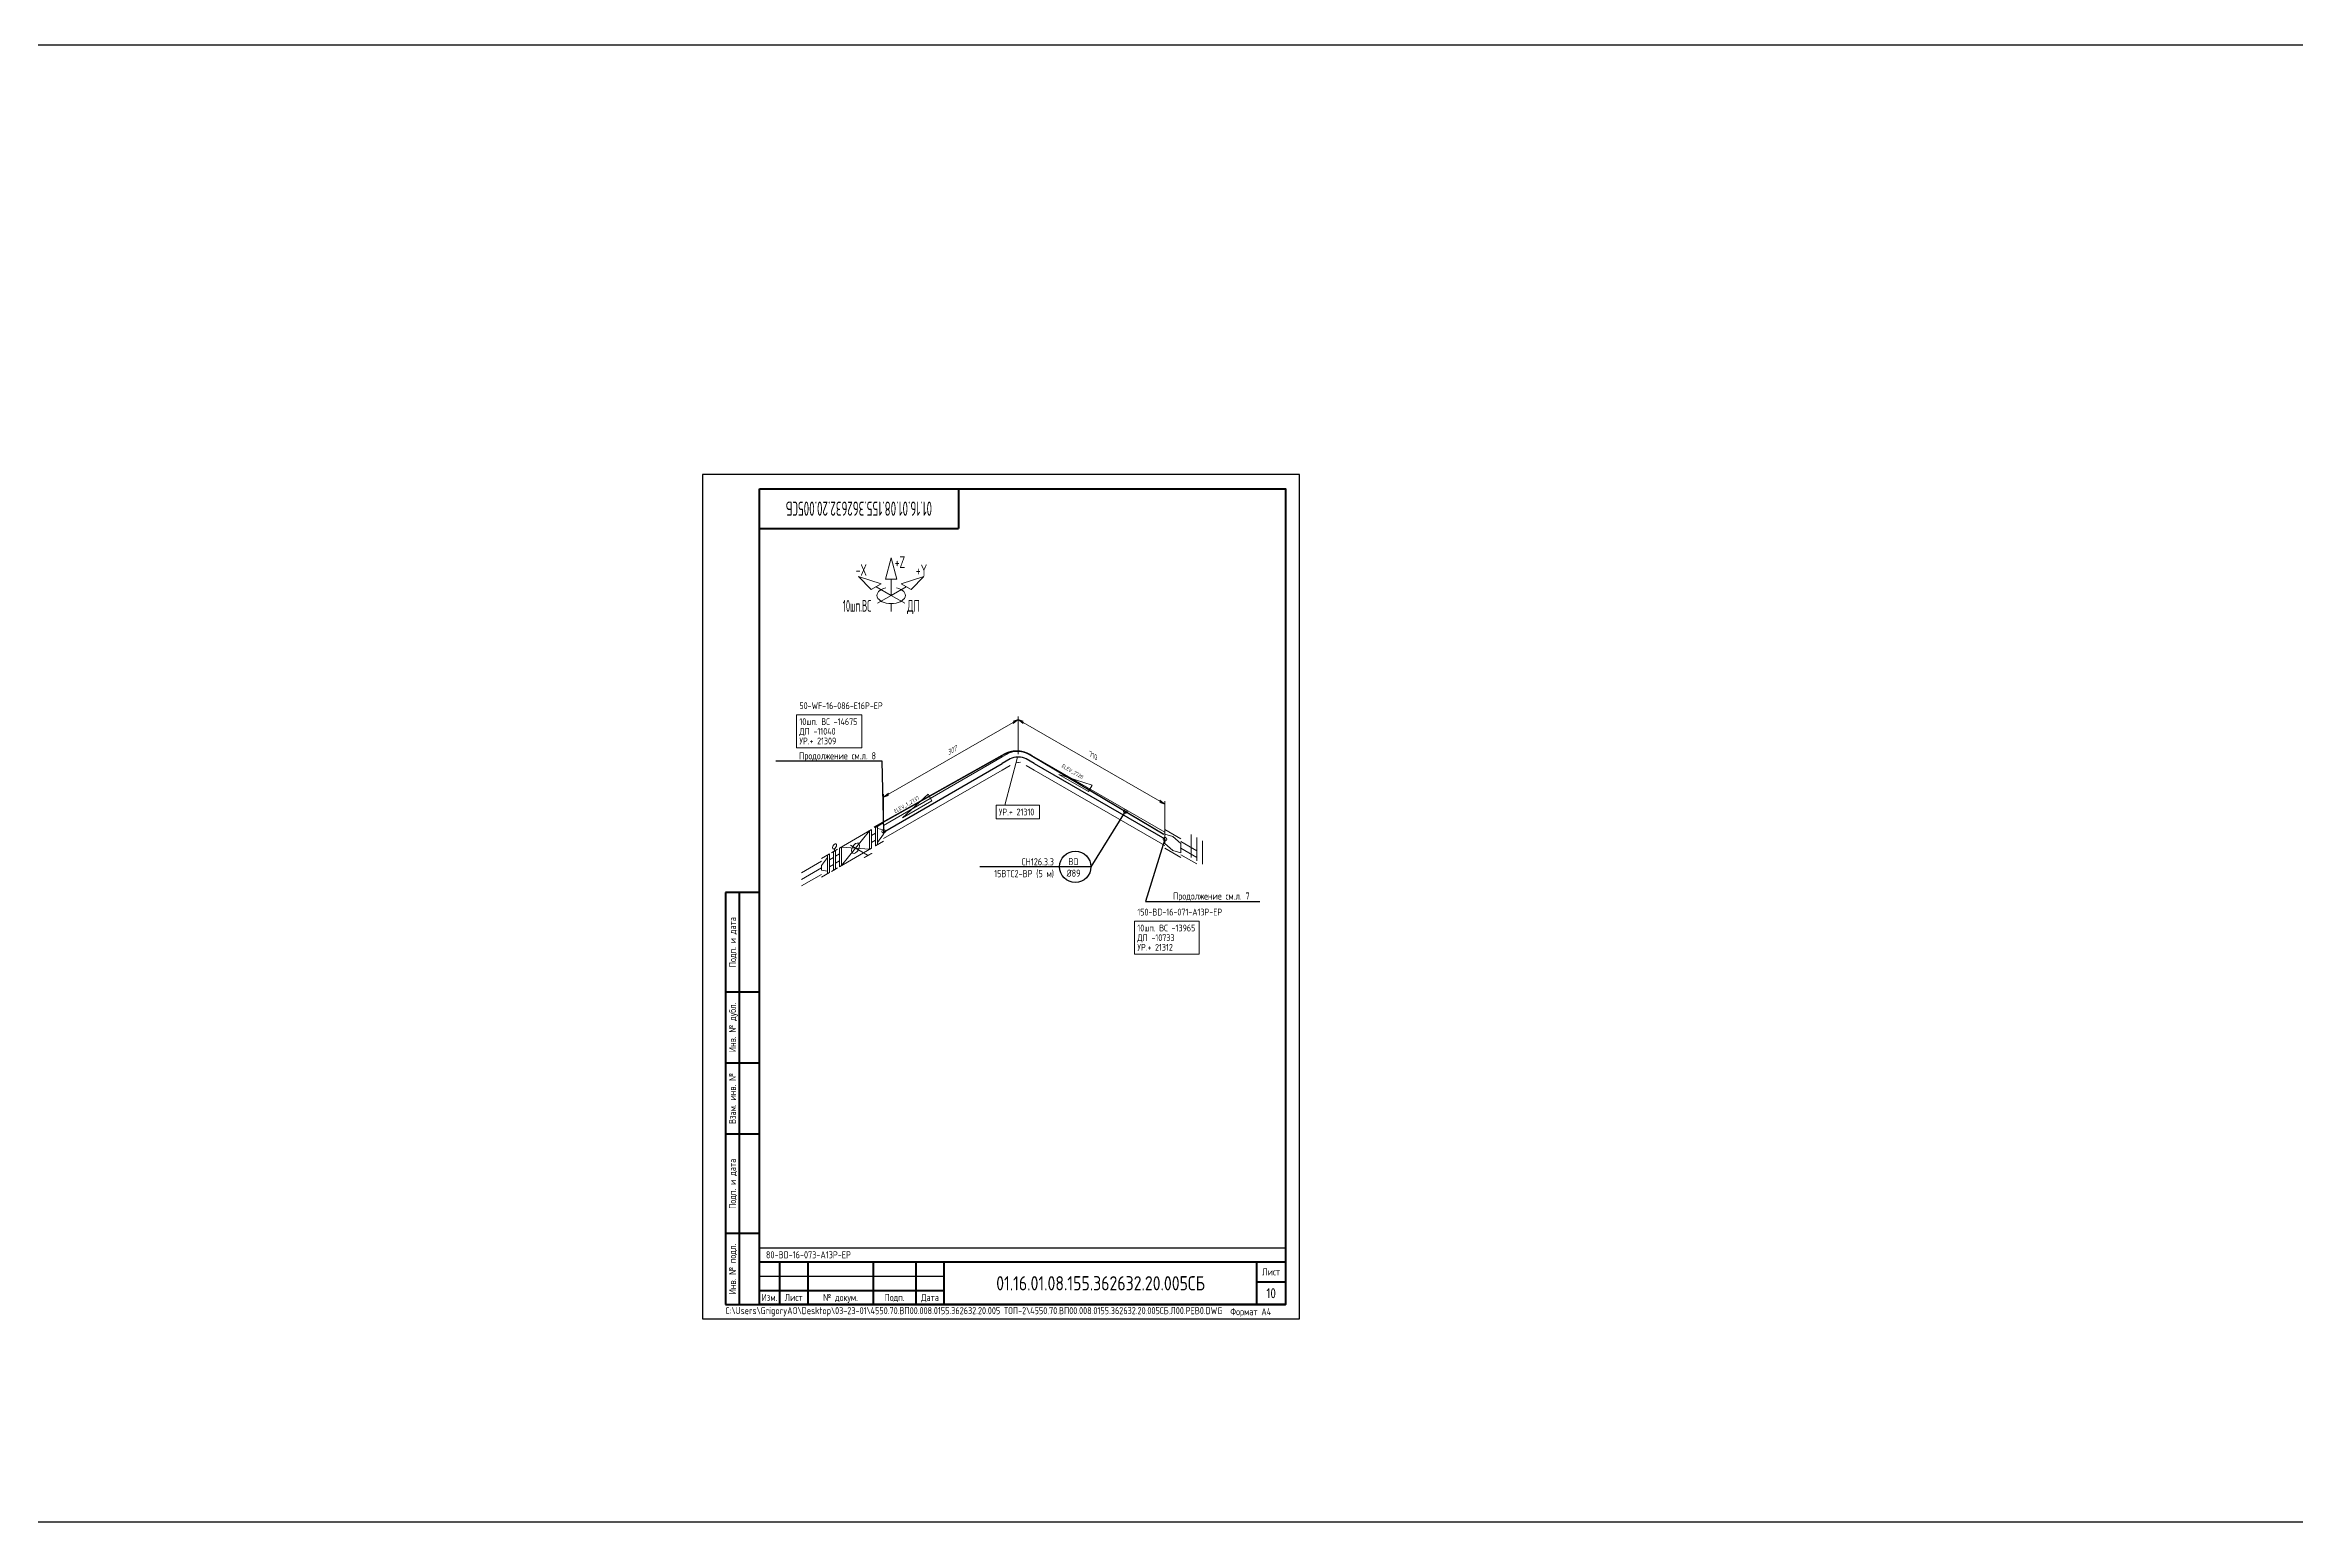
# Model space of a CAD drawing. Header units: millimetres. Extents: x 10051 to 26505, y 4675 to 5194.
# Drawn here: x 15166 to 15957, y 4675 to 5194 of the extents above; entities that cross this region are included whole.
import ezdxf
from ezdxf import colors
from ezdxf.entities.mleader import LeaderData, LeaderLine
from ezdxf.enums import TextEntityAlignment as Align
from ezdxf.math import Vec2, Vec3

# ---------------------------------------------------------------- set-up
doc = ezdxf.new("R2010")
doc.units = ezdxf.units.MM
doc.layers.get('0').update_dxf_attribs({"lineweight": 15})
for name, color, linetype, lineweight in [('--TEXT--', 150, 'Continuous', 25), ('_НС', 1, 'Continuous', 30), ('OFORMLENIE', 7, 'Continuous', 25), ('подложка', 252, 'Continuous', 9), ('Построение', 7, 'Continuous', 30)]:
    doc.layers.add(name, color=color, linetype=linetype, lineweight=lineweight)
doc.styles.add('GOST_2.304', font='CS_Gost2304.shx', dxfattribs={"height": 2.5})
doc.styles.add('GOST_2.304_07', font='CS_Gost2304.shx', dxfattribs={"width": 0.7})
doc.styles.add('GOST_2.304_09', font='CS_Gost2304.shx', dxfattribs={"width": 0.9})
doc.styles.add('Style-CS_Gost2304', font='CS_Gost2304.shx')
doc.styles.add('TNR_30', font='times.ttf', dxfattribs={"height": 3})

# ---------------------------------------------------------------- blocks, each defined once
blk = doc.blocks.new('TerminatorOpen_0.4')
at = {"color": 0, "linetype": 'ByBlock', "lineweight": -2}
for q in [(-1, 0.2), (-1, 0), (-1, -0.2)]:
    blk.add_line((0, 0), q, dxfattribs=at)
blk = doc.blocks.new('ST_2a_dyn')
at = {"linetype": 'ByBlock', "lineweight": 50, "extrusion": (0, 1, 0)}
for p, q in [((-185, 15), (0, 15)), ((-10, 8), (0, 8)), ((-185, 5), (-120, 5)), ((-185, 0), (0, 0))]:
    blk.add_line(p, q, dxfattribs=at)
at = {"linetype": 'ByBlock', "lineweight": 50, "extrusion": (1, 0, 0)}
for p, q in [((-185, 0), (-185, 15)), ((-178, 15), (-178, 0)), ((-168, 15), (-168, 0)), ((-145, 15), (-145, 0)), ((-130, 15), (-130, 0)), ((-120, 0), (-120, 15)), ((-10, 0), (-10, 15))]:
    blk.add_line(p, q, dxfattribs=at)
at = {"linetype": 'ByBlock', "lineweight": -2, "extrusion": (0, 1, 0)}
blk.add_line((-185, 10), (-120, 10), dxfattribs=at)
at = {"linetype": 'ByBlock', "lineweight": 50}
blk.add_line((0, 15), (0, 0), dxfattribs=at)
at = {"linetype": 'ByBlock', "lineweight": -2, "style": 'GOST_2.304'}
for s, p in [('Лист', (-5, 11.5)), ('Лист', (-173, 2.5)), ('Подп.', (-137.5, 2.5)), ('Дата', (-125, 2.5))]:
    blk.add_text(s, height=2.5, dxfattribs=at).set_placement(p, align=Align.MIDDLE_CENTER)
at = {"linetype": 'ByBlock', "lineweight": -2, "width": 0.9}
for s, style, p in [('Изм.', 'GOST_2.304', (-181.5, 2.5)), ('№ докум.', 'GOST_2.304_09', (-156.5, 2.5))]:
    blk.add_text(s, height=2.5, dxfattribs=dict(at, style=style)).set_placement(p, align=Align.MIDDLE_CENTER)
at = {"linetype": 'ByBlock', "lineweight": -2}
for tag, height, style, flags, p in [('ИЗМ_2', 2.5, 'GOST_2.304', 12, (-181.5, 12.5)), ('ИЗМ_1', 2.5, 'GOST_2.304', 12, (-181.5, 7.5)), ('ЛИСТ_2', 2.5, 'GOST_2.304', 12, (-173, 12.5)), ('ЛИСТ_1', 2.5, 'GOST_2.304', 12, (-173, 7.5)), ('N_ДОК_2', 2.5, 'GOST_2.304_09', 12, (-156.5, 12.5)), ('N_ДОК_1', 2.5, 'GOST_2.304_09', 12, (-156.5, 7.5)), ('ШИФР', 5, 'GOST_2.304', 4, (-65, 7.5)), ('LIST', 3.5, 'GOST_2.304', 4, (-5, 4))]:
    blk.add_attdef(tag, text='', height=height, dxfattribs=dict(at, style=style, flags=flags)).set_placement(p, align=Align.MIDDLE_CENTER)
at = {"linetype": 'ByBlock', "lineweight": -2, "style": 'GOST_2.304_07', "width": 0.7, "flags": 12}
for tag, p in [('ДАТА_2', (-125, 12.5)), ('ДАТА_1', (-125, 7.5))]:
    blk.add_attdef(tag, text='', height=2.5, dxfattribs=at).set_placement(p, align=Align.MIDDLE_CENTER)
blk = doc.blocks.new('_DotSmall')
at = {"color": 0, "linetype": 'ByBlock', "const_width": 0.5}
blk.add_lwpolyline([(-0.0625, 0, 1), (0.0625, 0, 1)], format="xyb", close=True, dxfattribs=at)
blk = doc.blocks.new('ST_Top')
at = {"linetype": 'ByBlock', "lineweight": 50}
blk.add_line((70, 0), (70, -14), dxfattribs=at)
at = {"linetype": 'ByBlock', "lineweight": 50, "extrusion": (0, 1, 0)}
blk.add_line((0, -14), (70, -14), dxfattribs=at)
at = {"linetype": 'ByBlock', "lineweight": -2, "style": 'GOST_2.304', "width": 0.7, "flags": 4}
blk.add_attdef('ШИФР', text='', height=5, rotation=180, dxfattribs=at).set_placement((35, -7), align=Align.MIDDLE_CENTER)
blk = doc.blocks.new('*U1756')
at = {"linetype": 'ByBlock', "lineweight": -2}
blk.add_lwpolyline([(210, 297), (0, 297), (0, 0), (210, 0)], close=True, dxfattribs=at)
at = {"linetype": 'ByBlock', "lineweight": 50}
blk.add_lwpolyline([(20, 292), (205, 292), (205, 5), (20, 5)], close=True, dxfattribs=at)
at = {"color": 0, "linetype": 'ByBlock', "lineweight": -2, "style": 'GOST_2.304'}
blk.add_text('Формат А4', height=2.5, dxfattribs=at).set_placement((200, 2.5), align=Align.MIDDLE_RIGHT)
at = {"linetype": 'ByBlock', "lineweight": -2, "insert": (8, 2.5), "char_height": 2.5, "attachment_point": 4, "style": 'GOST_2.304'}
blk.add_mtext('C:\\\\Users\\\\GrigoryAO\\\\Desktop\\\\03-23-01\\\\4550.70.ВП00.008.0155.362632.20.005 ТОП-2\\\\4550.70.ВП00.008.0155.362632.20.005СБ.Л00.РЕВ0.DWG', dxfattribs=at)
at = {"linetype": 'ByBlock', "lineweight": -2, "style": 'TNR_30'}
blk.add_attdef('ВЕРХНИЙ_НОМЕР_ЛИСТА', text='', height=3, dxfattribs=at).set_placement((200, 287), align=Align.MIDDLE_CENTER)
blk = doc.blocks.new('ST_Left')
at = {"color": 2, "linetype": 'ByBlock', "lineweight": 50}
for p, q in [((8, 150), (8, 5)), ((20, 150), (8, 150)), ((13, 5), (13, 150)), ((8, 115), (20, 115)), ((8, 90), (20, 90)), ((20, 65), (8, 65)), ((20, 30), (8, 30)), ((8, 5), (20, 5))]:
    blk.add_line(p, q, dxfattribs=at)
at = {"color": 0, "linetype": 'ByBlock', "lineweight": -2, "style": 'GOST_2.304'}
for s, p in [('Подп. и дата', (10.5, 132.5)), ('Инв. № дубл.', (10.5, 102.5)), ('Взам. инв. №', (10.5, 77.5)), ('Подп. и дата', (10.5, 47.5)), ('Инв. № подл.', (10.5, 17.5))]:
    blk.add_text(s, height=2.5, rotation=90, dxfattribs=at).set_placement(p, align=Align.MIDDLE_CENTER)
at = {"color": 0, "linetype": 'ByBlock', "lineweight": -2, "style": 'GOST_2.304', "flags": 8}
for tag, p in [('ДУБЛ_ДАТА', (16.5, 141.25)), ('НОМЕР_ДУБЛ', (16.5, 102.5)), ('ВЗАМ_ИНВ', (16.5, 77.5)), ('ИНВ_ДАТА', (16.5, 56.25)), ('ИНВ_НОМЕР', (16.5, 17.5))]:
    blk.add_attdef(tag, text='', height=2.5, rotation=90, dxfattribs=at).set_placement(p, align=Align.MIDDLE_CENTER)

msp = doc.modelspace()

# ---------------------------------------------------------------- hatches: boundary and pattern name
at = {"layer": 'подложка', "extrusion": (-0.707107, 0.408248, -0.57735)}
h = msp.add_hatch(color=256, dxfattribs=at)
edge = h.paths.add_edge_path()
edge.add_arc((-12030.73, -6245.47), 1, 45, 405)
at = {"layer": 'подложка', "extrusion": (-0.707107, -0.408248, 0.57735)}
h = msp.add_hatch(color=256, dxfattribs=at)
edge = h.paths.add_edge_path()
edge.add_arc((3477.38, 9262.65), 1, 45, 405)
at = {"layer": 'подложка', "true_color": 0x000000, "extrusion": (-0.707107, 0.408248, -0.57735)}
h = msp.add_hatch(color=18, dxfattribs=at)
edge = h.paths.add_edge_path()
edge.add_arc((-11989.01, -6203.74), 1, 45, 405)
at = {"layer": 'подложка', "true_color": 0x000000, "extrusion": (-0.707107, -0.408248, 0.57735)}
h = msp.add_hatch(color=18, dxfattribs=at)
edge = h.paths.add_edge_path()
edge.add_arc((3523.3, 9308.57), 1, 45, 405)
at = {"layer": 'подложка', "extrusion": (0.707107, 0.408248, -0.57735)}
h = msp.add_hatch(color=256, dxfattribs=at)
edge = h.paths.add_edge_path()
edge.add_arc((-3528.93, 9314.2), 0.498, -45, 315)
h = msp.add_hatch(color=256, dxfattribs=at)
edge = h.paths.add_edge_path()
edge.add_arc((-3534.57, 9319.84), 0.498, -45, 315)

# ---------------------------------------------------------------- linework, layer by layer
at = {"layer": '--TEXT--'}
msp.add_circle((15528.2, 4905.21), 5.51, dxfattribs=at)
at = {"layer": '_НС', "linetype": 'Continuous', "lineweight": 30, "const_width": 0.5}
msp.add_lwpolyline([(15457.39, 4919.09), (15503.24, 4944.83, -0.261489), (15511.89, 4944.83), (15559.41, 4916.58)], format="xyb", dxfattribs=at)
at = {"layer": 'OFORMLENIE'}
for q in [(15602.16, 4771.2), (15417.11, 4766.2)]:
    msp.add_line((15417.11, 4771.2), q, dxfattribs=at)
at = {"layer": 'подложка'}
for p, q in [((15463.43, 5000.68, -4.87), (15458.13, 5003.75, -4.87)), ((15463.43, 5000.68, -4.87), (15463.43, 5006.4, -4.87)), ((15463.43, 5000.68, -4.87), (15468.73, 5003.75, -4.87)), ((15463.43, 5000.68, -4.87), (15458.66, 4997.93, -4.87)), ((15463.43, 5000.68, -4.87), (15468.2, 4997.93, -4.87)), ((15463.43, 4994.97, -4.87), (15463.43, 4997.83, -4.87)), ((15507.86, 4943.82, 92.5), (15503.41, 4926.87, 92.5)), ((15507.86, 4943.82, 92.5), (15503.41, 4926.87, 92.5))]:
    msp.add_line(p, q, dxfattribs=at)
at = {"layer": 'подложка', "extrusion": (0.707107, -0.408248, 0.57735)}
for p, q in [((15462.53, 4930.71, 138.38), (15506.35, 4956.01, 102.6)), ((15508.12, 4944.78, 92.5), (15508.12, 4958.05, 101.88)), ((15460.76, 4917.44, 131.17), (15460.76, 4930.71, 140.55)), ((15443.51, 4910.74, 147.55), (15443.51, 4911.55, 148.12))]:
    msp.add_line(p, q, dxfattribs=at)
at = {"layer": 'подложка', "extrusion": (-0.707107, -0.408248, 0.57735)}
for p, q in [((15508.12, 4944.78, 92.5), (15508.12, 4958.05, 101.88)), ((15509.89, 4956.01, 102.6), (15557.9, 4928.29, 141.81)), ((15559.67, 4915.02, 134.59), (15559.67, 4928.29, 143.97))]:
    msp.add_line(p, q, dxfattribs=at)
at = {"layer": 'подложка', "extrusion": (-5.55112e-17, 0.816497, 0.57735)}
for p, q in [((15460.76, 4919.75, 132.8), (15502.49, 4943.84, 98.73)), ((15460.76, 4915.13, 129.53), (15502.49, 4939.22, 95.47)), ((15502.49, 4943.84, 98.73), (15505.3, 4945.47, 96.43)), ((15502.49, 4939.22, 95.47), (15505.3, 4940.85, 93.17)), ((15503.3, 4944.31, 93.17), (15504.08, 4944.86, 92.39)), ((15504.08, 4944.86, 92.39), (15505.06, 4945.32, 91.75)), ((15505.06, 4945.32, 91.75), (15506.21, 4945.64, 91.29)), ((15506.21, 4945.64, 91.29), (15507.47, 4945.81, 91.05)), ((15507.3, 4942, 96.43), (15507.96, 4941.86, 96.63)), ((15507.47, 4945.81, 91.05), (15508.77, 4945.81, 91.05)), ((15507.96, 4941.86, 96.63), (15508.27, 4941.86, 96.63)), ((15508.27, 4941.86, 96.63), (15508.93, 4942, 96.43)), ((15508.77, 4945.81, 91.05), (15510.03, 4945.64, 91.29)), ((15510.03, 4945.64, 91.29), (15511.18, 4945.32, 91.75)), ((15513.75, 4943.84, 98.73), (15510.93, 4945.47, 96.43)), ((15513.75, 4939.22, 95.47), (15510.93, 4940.85, 93.17)), ((15511.18, 4945.32, 91.75), (15512.16, 4944.86, 92.39)), ((15512.16, 4944.86, 92.39), (15512.93, 4944.31, 93.17)), ((15513.75, 4943.84, 98.73), (15559.67, 4917.33, 136.22)), ((15513.75, 4939.22, 95.47), (15559.67, 4912.71, 132.96)), ((15446.69, 4912.58, 144.97), (15455.12, 4917.45, 138.08)), ((15456.54, 4918.27, 136.92), (15455.12, 4917.45, 138.08)), ((15457.95, 4919.08, 135.77), (15459.36, 4919.9, 134.62)), ((15459.36, 4919.9, 134.62), (15460.76, 4920.71, 133.47)), ((15559.67, 4918.29, 136.9), (15565.3, 4915.03, 141.5)), ((15440.34, 4908.92, 150.15), (15438.94, 4908.11, 151.29)), ((15441.75, 4909.73, 149), (15440.34, 4908.92, 150.15)), ((15442.45, 4910.14, 148.43), (15444.58, 4911.36, 146.69)), ((15443.87, 4910.95, 147.27), (15442.45, 4910.14, 148.43)), ((15443.16, 4910.55, 147.85), (15444.58, 4911.36, 146.69)), ((15445.27, 4911.77, 146.12), (15446.69, 4912.58, 144.97)), ((15446.69, 4906.05, 140.35), (15455.12, 4910.92, 133.46)), ((15456.54, 4911.74, 132.31), (15455.12, 4910.92, 133.46)), ((15457.95, 4912.55, 131.16), (15459.36, 4913.37, 130)), ((15459.36, 4913.37, 130), (15460.76, 4914.18, 128.86)), ((15559.67, 4911.75, 132.28), (15565.3, 4908.5, 136.88)), ((15431.9, 4903.09, 156.37), (15438.94, 4907.15, 150.62)), ((15431.9, 4898.47, 153.1), (15438.94, 4902.53, 147.35)), ((15440.34, 4902.39, 145.53), (15438.94, 4901.58, 146.68)), ((15441.75, 4903.2, 144.38), (15440.34, 4902.39, 145.53)), ((15442.45, 4903.6, 143.81), (15444.58, 4904.83, 142.07)), ((15443.87, 4904.42, 142.65), (15442.45, 4903.6, 143.81)), ((15443.16, 4904.01, 143.23), (15444.58, 4904.83, 142.07)), ((15445.27, 4905.23, 141.5), (15446.69, 4906.05, 140.35))]:
    msp.add_line(p, q, dxfattribs=at)
at = {"layer": 'подложка', "extrusion": (-0.707107, 0.408248, -0.57735)}
for p, q in [((15455.83, 4917.85, 137.49), (15445.98, 4905.65, 140.94)), ((15445.98, 4912.16, 145.54), (15455.83, 4911.35, 132.89))]:
    msp.add_line(p, q, dxfattribs=at)
at = {"layer": 'подложка', "extrusion": (-0.002357, 0.817853, 0.575423)}
msp.add_line((15449.14, 4912.77, 137.76), (15455.15, 4909.32, 142.69), dxfattribs=at)
at = {"layer": 'подложка', "extrusion": (0.707107, 0.408248, -0.57735)}
msp.add_line((15570.93, 4908.52, 143.79), (15565.3, 4911.77, 139.19), dxfattribs=at)
at = {"layer": 'подложка', "flags": 128}
for points, elevation in [([(15522.44, 4937.67), (15532.83, 4931.67), (15534.16, 4933.98), (15522.44, 4937.67)], 108.03), ([(15467.4, 4922.43), (15477.79, 4928.43), (15476.46, 4930.74), (15467.4, 4922.43)], 121.09)]:
    msp.add_lwpolyline(points, dxfattribs=dict(at, elevation=elevation))
at = {"layer": 'подложка', "extrusion": (-0.707107, 0.408248, -0.57735), "elevation": -9000.6, "flags": 128}
msp.add_lwpolyline([(-11989.01, -6199.52), (-11989.72, -6203.04), (-11988.31, -6204.45), (-11984.79, -6203.74)], dxfattribs=at)
at = {"layer": 'подложка', "extrusion": (-0.707107, -0.408248, 0.57735), "elevation": -12931.19, "flags": 128}
msp.add_lwpolyline([(3527.52, 9315.62), (3524.01, 9313.54), (3521.88, 9309.99), (3524.72, 9307.15), (3528.27, 9309.28), (3530.35, 9312.79), (3527.52, 9315.62)], close=True, dxfattribs=at)
at = {"layer": 'подложка', "extrusion": (0.707107, 0.408248, -0.57735), "elevation": 12931.19, "flags": 128}
for points in [[(-3533.6, 9316.81), (-3526.56, 9323.85)], [(-3537.6, 9320.81), (-3530.56, 9327.85)]]:
    msp.add_lwpolyline(points, dxfattribs=at)
at = {"layer": 'подложка', "extrusion": (0.707107, -0.408248, 0.57735), "elevation": 9000.6, "flags": 128}
msp.add_lwpolyline([(11971.41, -6181.92), (11967.89, -6181.21), (11966.48, -6182.62), (11967.19, -6186.14)], dxfattribs=at)
at = {"layer": 'подложка', "extrusion": (-5.55112e-17, 0.816497, 0.57735), "flags": 128}
for elevation in [4093.63, 4087.97]:
    msp.add_lwpolyline([(-15565.3, -2722.16), (-15570.93, -2716.53)], dxfattribs=dict(at, elevation=elevation))
at = {"layer": 'подложка', "extrusion": (-1, 0, 0), "elevation": -15570.93, "flags": 128}
msp.add_lwpolyline([(-4907.33, 142.95), (-4915.46, 148.7)], dxfattribs=at)
at = {"layer": 'подложка', "extrusion": (-5.55112e-17, 0.816497, 0.57735), "elevation": 4090.8}
msp.add_lwpolyline([(-15431.9, -2703.13), (-15438.94, -2710.17)], dxfattribs=at)
at = {"layer": 'подложка', "extrusion": (0.707107, -0.408248, 0.57735)}
msp.add_circle((11975.99, -6182.27, 9000.6), 0.996, dxfattribs=at)
at = {"layer": 'подложка', "extrusion": (-0.707107, 0.408248, -0.57735)}
msp.add_circle((-11979.15, -6193.89, -9000.6), 1.99, dxfattribs=at)
at = {"layer": 'подложка'}
msp.add_ellipse((15463.43, 5000.68, -4.87), major_axis=(-5, 0), ratio=0.57735, start_param=5.105088, end_param=10.602875, dxfattribs=at)
at = {"layer": 'подложка', "extrusion": (-0.002357, 0.817853, 0.575423)}
msp.add_point((15449.82, 4912.4, 138.28), dxfattribs=at)
at = {"layer": 'подложка', "extrusion": (0.707107, 0.408248, -0.57735)}
for p in [(15565.3, 4911.77, 139.19), (15570.93, 4908.52, 143.79)]:
    msp.add_point(p, dxfattribs=at)
at = {"layer": 'подложка', "extrusion": (0.002357, -0.817853, -0.575423)}
msp.add_solid([(15471, -2683.65, -4060.78), (15468.17, -2680.83, -4060.78), (15470.65, -2684, -4060.78), (15467.82, -2681.18, -4060.78)], dxfattribs=at)
at = {"layer": 'подложка'}
for points in [[(15463.43, 5013.9, -4.87), (15461.43, 5006.4, -4.87), (15465.43, 5006.4, -4.87)], [(15451.94, 5007.32, -4.87), (15459.9, 5004.77, -4.87), (15456.36, 5002.72, -4.87)], [(15474.92, 5007.32, -4.87), (15466.97, 5004.77, -4.87), (15470.5, 5002.72, -4.87)], [(15430.16, 4958.67), (15453.11, 4958.67), (15453.11, 4947.07), (15430.16, 4947.07)], [(15500.32, 4926.87, 92.5), (15515.66, 4926.87, 92.5), (15515.66, 4922.07, 92.5), (15500.32, 4922.07, 92.5)], [(15456.54, 4918.25, 136.91), (15455.83, 4917.85, 137.49), (15455.83, 4911.35, 132.89), (15456.54, 4911.75, 132.32)], [(15457.95, 4914.6, 132.6), (15456.54, 4913.78, 133.75), (15456.54, 4916.22, 135.48), (15457.95, 4917.04, 134.33)], [(15457.95, 4919.07, 135.76), (15458.65, 4919.47, 135.19), (15458.65, 4912.97, 130.59), (15457.95, 4912.56, 131.17)], [(15441.75, 4909.72, 148.98), (15441.05, 4909.31, 149.56), (15441.05, 4902.81, 144.96), (15441.75, 4903.22, 144.39)], [(15441.75, 4905.25, 145.82), (15443.16, 4906.06, 144.67), (15443.16, 4908.5, 146.4), (15441.75, 4907.69, 147.55)], [(15443.16, 4910.53, 147.84), (15443.87, 4910.94, 147.26), (15443.87, 4904.44, 142.66), (15443.16, 4904.03, 143.24)], [(15445.27, 4907.28, 142.95), (15443.87, 4906.47, 144.1), (15443.87, 4908.91, 145.82), (15445.27, 4909.72, 144.67)], [(15445.98, 4912.16, 145.54), (15445.27, 4911.75, 146.11), (15445.27, 4905.25, 141.51), (15445.98, 4905.65, 140.94)], [(15549.05, 4886.07, 134.59), (15571.73, 4886.07, 134.59), (15571.73, 4874.47, 134.59), (15549.05, 4874.47, 134.59)]]:
    msp.add_3dface(points, dxfattribs=at)
at = {"layer": 'Построение', "color": 3}
msp.add_lwpolyline([(10050.53, 4674.72), (26505.36, 4674.72), (26505.36, 5194.3), (10050.53, 5194.3)], close=True, dxfattribs=at)
at = {"layer": 'Построение', "ltscale": 0.3, "extrusion": (-5.55112e-17, 0.816497, 0.57735), "elevation": 4090.8}
for points in [[(-15460.76, -2731.99), (-15502.49, -2773.71)], [(-15513.75, -2773.71), (-15559.67, -2727.79)]]:
    msp.add_lwpolyline(points, dxfattribs=at)
msp.add_lwpolyline([(-15513.75, -2773.71), (-15510.93, -2776.53, 0.414227), (-15505.3, -2776.53), (-15502.49, -2773.71)], format="xyb", dxfattribs=at)

# ---------------------------------------------------------------- block references
at = {"layer": 'OFORMLENIE'}
for name in ['*U1756', 'ST_Left']:
    msp.add_blockref(name, (15397.11, 4746.2), dxfattribs=at)
ref = msp.add_blockref('ST_Top', (15417.11, 5038.2), dxfattribs=at)
ref.add_attrib('ШИФР', '01.16.01.08.155.362632.20.005СБ', dxfattribs={"layer": '0', "linetype": 'ByBlock', "lineweight": -2, "height": 5, "rotation": 180, "style": 'GOST_2.304', "width": 0.7}).set_placement((15452.11, 5031.2), align=Align.MIDDLE_CENTER)
ref = msp.add_blockref('ST_2a_dyn', (15602.11, 4751.2), dxfattribs=at)
ref.add_attrib('LIST', '10', dxfattribs={"layer": '0', "linetype": 'ByBlock', "lineweight": -2, "height": 3.5, "style": 'GOST_2.304'}).set_placement((15597.11, 4755.2), align=Align.MIDDLE_CENTER)
ref.add_attrib('ШИФР', '01.16.01.08.155.362632.20.005СБ', dxfattribs={"layer": '0', "linetype": 'ByBlock', "lineweight": -2, "height": 5, "style": 'GOST_2.304'}).set_placement((15537.11, 4758.7), align=Align.MIDDLE_CENTER)
at = {"layer": 'подложка', "extrusion": (0.707107, -0.408248, 0.57735), "xscale": 2.5, "yscale": 2.5, "zscale": 2.5}
for p, rotation in [((12046.97, -6240.49, 9000.6), 314.9999999999999), ((11999.62, -6193.14, 9000.6), 134.9999999999999)]:
    msp.add_blockref('TerminatorOpen_0.4', p, dxfattribs=dict(at, rotation=rotation))
at = {"layer": 'подложка', "extrusion": (-0.707107, -0.408248, 0.57735), "xscale": 2.500000000000003, "yscale": 2.500000000000003, "zscale": 2.500000000000003}
for p, rotation in [((3461.15, 9267.63, -12931.19), 225.0000000000001), ((3512.7, 9319.18, -12931.19), 45.0000000000001)]:
    msp.add_blockref('TerminatorOpen_0.4', p, dxfattribs=dict(at, rotation=rotation))

# ---------------------------------------------------------------- texts
at = {"layer": '--TEXT--', "style": 'GOST_2.304'}
for s, p in [('BD', (15525.82, 4905.78)), ('%%C89', (15525.13, 4901.7))]:
    msp.add_text(s, height=2.5, rotation=360, dxfattribs=at).set_placement(p)
at = {"layer": 'OFORMLENIE', "style": 'GOST_2.304'}
msp.add_text('80-BD-16-073-A13P-EP', height=2.5, dxfattribs=at).set_placement((15419.39, 4768.72), align=Align.MIDDLE_LEFT)
at = {"layer": 'подложка', "style": 'Style-CS_Gost2304'}
for s, width, p in [('-X', 0.75, (15450.93, 5011.68, -4.87)), ('+Z', 0.75, (15464.68, 5014.43, -4.87)), ('10шп.ВС', 0.628788, (15446.43, 4999.06, -4.87)), ('ДП', 0.75, (15469.06, 4999.06, -4.87))]:
    msp.add_text(s, height=4.125, dxfattribs=dict(at, width=width)).set_placement(p, align=Align.TOP_LEFT)
at = {"layer": 'подложка', "style": 'Style-CS_Gost2304', "width": 0.75}
msp.add_text('+Y', height=4.125, dxfattribs=at).set_placement((15476.06, 5011.56, -4.87), align=Align.TOP_RIGHT)
at = {"layer": 'подложка', "style": 'Style-CS_Gost2304', "width": 0.875}
for s, p in [('50-WF-16-086-E16P-EP', (15431.16, 4961.87)), ('10шп. ВС -14675', (15431.16, 4956.27)), ('ДП -11040', (15431.16, 4952.87)), ('УР.+ 21309', (15431.16, 4949.47)), ('УР.+ 21310', (15501.32, 4924.47, 92.5)), ('150-BD-16-071-A13P-EP', (15550.05, 4889.27, 134.59)), ('10шп. ВС -13965', (15550.05, 4883.67, 134.59)), ('ДП -10733', (15550.05, 4880.27, 134.59)), ('УР.+ 21312', (15550.05, 4876.87, 134.59))]:
    msp.add_text(s, height=2.4, rotation=360, dxfattribs=at).set_placement(p, align=Align.MIDDLE_LEFT)
at = {"layer": 'подложка', "extrusion": (0.707107, -0.408248, 0.57735), "insert": (15485.06, 4946.27, 121.79), "char_height": 2.5, "attachment_point": 5, "text_direction": (0.707107, 0.408248, -0.57735), "style": 'GOST_2.304'}
msp.add_mtext('\\A1;307', dxfattribs=at)
at = {"layer": 'подложка', "extrusion": (-0.707107, -0.408248, 0.57735), "insert": (15534.51, 4944.34, 124.52), "char_height": 2.5, "attachment_point": 5, "text_direction": (0.707107, -0.408248, 0.57735), "style": 'GOST_2.304'}
msp.add_mtext('\\A1;710', dxfattribs=at)
at = {"layer": 'подложка', "style": 'Style-CS_Gost2304'}
for tag, rotation, p in [('ELEV_2728', 330, (15527.25, 4938.74, 108.03)), ('ELEV_1_2737', 30, (15468.88, 4927.13, 121.09))]:
    msp.add_attdef(tag, text='0.3%', height=1.333, rotation=rotation, dxfattribs=at).set_placement(p, align=Align.MIDDLE_CENTER)

# ---------------------------------------------------------------- leaders
at = {"layer": '--TEXT--'}
ml = msp.add_multileader_mtext('Standard', dxfattribs=at)
ml.set_content('{\\C0;Продолжение см.л. 8}', color=256, style='GOST_2.304')
ml.set_leader_properties()
ml.set_arrow_properties(name='DOTSMALL')
ml.build(insert=Vec2(0, 0))
ml.multileader.update_dxf_attribs({"text_left_attachment_type": 6, "text_right_attachment_type": 6, "dogleg_length": 0.36, "arrow_head_size": 2.5})
ctx = ml.context
ctx.base_point, ctx.char_height, ctx.arrow_head_size, ctx.plane_origin = Vec3(15424.53, 4942.38), 2.5, 2.5, Vec3(15492.86, 4962.46)
ctx.left_attachment, ctx.right_attachment, ctx.text_align_type = 6, 6, 2
notes = []
notes.append((ctx, [(0, (1, 1, 0), (15460.21, 4942.38), (-1, 0), 0.112, [(0, [(15460.8, 4917.65)], 0, [])])]))
ctx.mtext.insert, ctx.mtext.defined_height, ctx.mtext.alignment, ctx.mtext.flow_direction = Vec3(15458.09, 4945.5), 0.0309, 3, 5
ml = msp.add_multileader_mtext('Standard', dxfattribs=at)
ml.set_content('СН126.3.3\\P15ВТС2-ВР (5 м)', color=256, style='GOST_2.304')
ml.set_leader_properties()
ml.set_arrow_properties(name='DOTSMALL')
ml.build(insert=Vec2(0, 0))
ml.multileader.update_dxf_attribs({"text_left_attachment_type": 6, "text_right_attachment_type": 6, "dogleg_length": 0.36, "arrow_head_size": 2.5})
ctx = ml.context
ctx.base_point, ctx.char_height, ctx.arrow_head_size, ctx.plane_origin = Vec3(15493.63, 4905.21), 2.5, 2.5, Vec3(15530.78, 4930.8)
ctx.left_attachment, ctx.right_attachment, ctx.text_align_type = 6, 6, 2
notes.append((ctx, [(0, (1, 1, 0), (15533.71, 4905.21), (-1, 0), 11.02, [(0, [(15545.81, 4924.66)], 0, [])])]))
ctx.mtext.insert, ctx.mtext.defined_height, ctx.mtext.alignment, ctx.mtext.flow_direction = Vec3(15520.7, 4908.21), 0.0309, 3, 5
ml = msp.add_multileader_mtext('Standard', dxfattribs=at)
ml.set_content('{\\C0;Продолжение см.л. 7}', color=256, style='GOST_2.304')
ml.set_leader_properties()
ml.set_arrow_properties(name='DOTSMALL')
ml.build(insert=Vec2(0, 0))
ml.multileader.update_dxf_attribs({"text_left_attachment_type": 6, "text_right_attachment_type": 6, "dogleg_length": 0.36, "arrow_head_size": 2.5})
ctx = ml.context
ctx.base_point, ctx.char_height, ctx.arrow_head_size, ctx.plane_origin = Vec3(15555.91, 4893.05, 131.17), 2.5, 2.5, Vec3(15630.62, 4912.24, 131.17)
ctx.left_attachment, ctx.right_attachment, ctx.text_align_type = 6, 6, 2
notes.append((ctx, [(1, (1, 1, 0), (15552.85, 4893.05, 131.17), (1, 0), 3.06, [(0, [(15559.76, 4914.94, 131.17)], 0, [])])]))
ctx.mtext.insert, ctx.mtext.defined_height, ctx.mtext.alignment, ctx.mtext.flow_direction = Vec3(15589.53, 4896.17, 131.17), 0.0309, 3, 5
for ctx, leaders in notes:
    for number, flags, end, landing, length, lines in leaders:
        leader = LeaderData()
        leader.index, (leader.has_last_leader_line, leader.has_dogleg_vector, leader.attachment_direction) = number, flags
        leader.last_leader_point, leader.dogleg_vector, leader.dogleg_length = Vec3(end), Vec3(landing), length
        for number, points, colour, breaks in lines:
            line = LeaderLine()
            line.index, line.vertices, line.color, line.breaks = number, Vec3.list(points), colors.encode_raw_color(colour), breaks
            leader.lines.append(line)
        ctx.leaders.append(leader)

doc.saveas('drawing.dxf')
